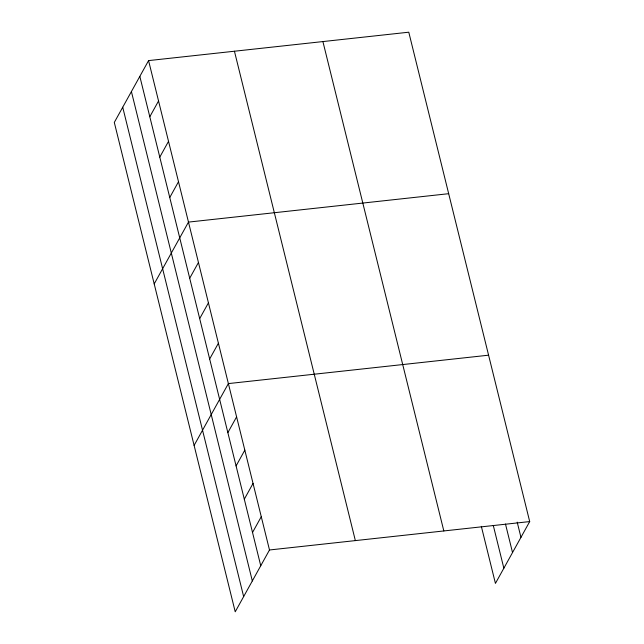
<?xml version="1.0" encoding="UTF-8"?>
<svg xmlns="http://www.w3.org/2000/svg" width="644" height="644" viewBox="0 0 644 644"><rect width="100%" height="100%" fill="white"/><g stroke="black" fill="none" stroke-linecap="round" stroke-linejoin="round"><path stroke-width="0.97" d="M148.571 60.6L114.302 122.424L235.221 611.8L269.49 549.976L148.571 60.6L408.779 32.2L529.698 521.576L495.429 583.4L481.334 526.349M149.802 116.749L158.545 100.979M159.776 157.12L168.519 141.35M169.758 197.499L178.501 181.721M154.206 283.915L188.475 222.1L448.683 193.691M189.706 278.24L198.449 262.47M199.68 318.619L208.423 302.841M209.662 358.99L218.405 343.22M194.11 445.415L228.379 383.591L488.587 355.19M227.855 432.639L236.598 416.869M236.082 465.918L244.825 450.148M244.301 499.197L253.044 483.427M252.52 532.475L261.271 516.705M269.49 549.976L529.698 521.576M517.196 522.139L520.956 537.354M505.484 524.023L512.527 552.544M493.28 525.415L503.85 568.201M322.91 41.57L443.829 530.954M234.44 51.23L355.359 540.606M139.828 76.378L260.748 565.754M131.408 91.569L252.327 580.952M122.722 107.226L243.649 596.602"/></g></svg>
